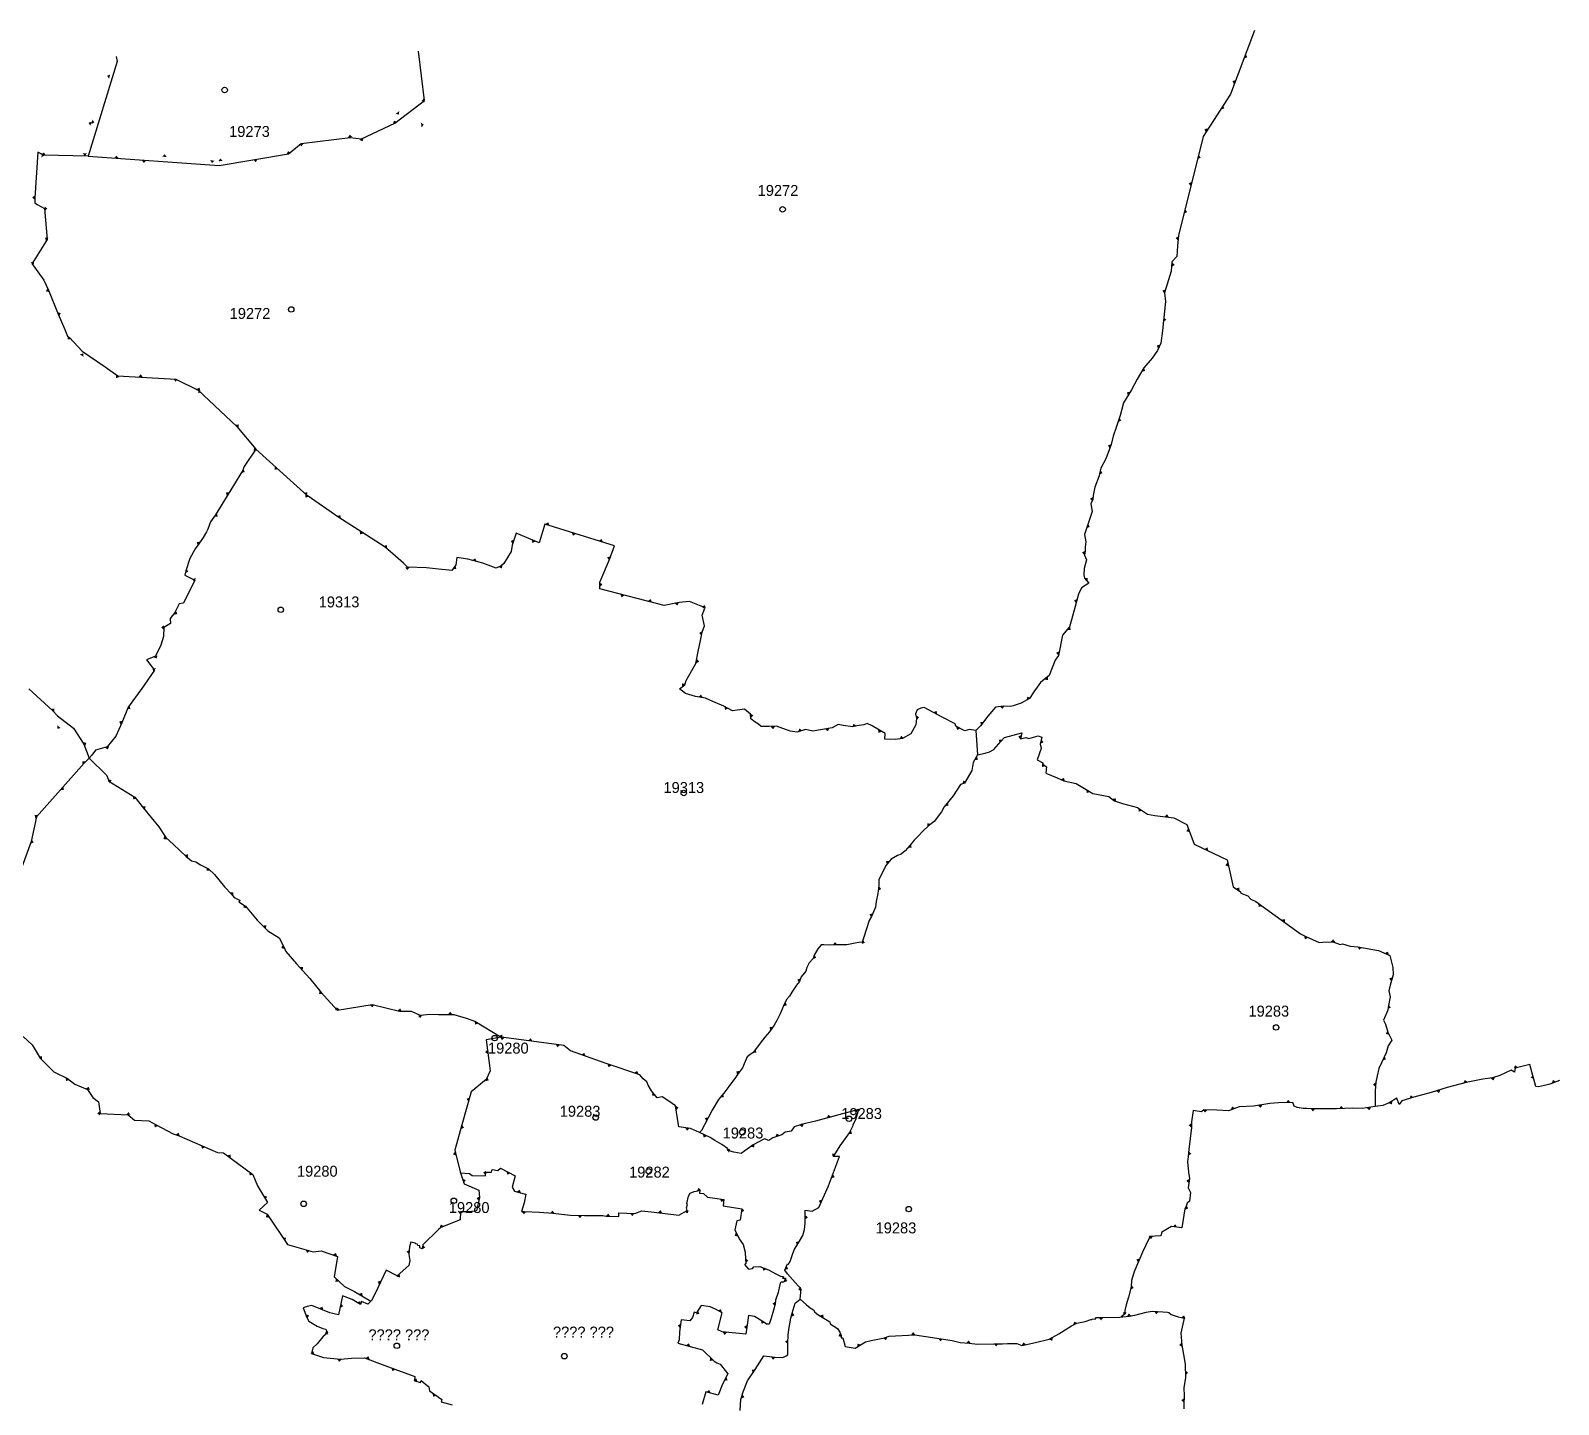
# Model space of a CAD drawing. Extents: x 176563 to 180221, y 250851 to 253450.
# Drawn here: x 177427 to 178824, y 252195 to 253450 of the extents above; entities that cross this region are included whole.
import ezdxf
from ezdxf.enums import TextEntityAlignment as Align

# ---------------------------------------------------------------- set-up
doc = ezdxf.new("R2010")
doc.units = 0
for name, color, linetype in [('1601', 240, 'Continuous'), ('1601_PLT', 240, 'Continuous'), ('A_POINTS', 252, 'Continuous')]:
    doc.layers.add(name, color=color, linetype=linetype)
doc.styles.add('HEBTXT', font='hebtxt.shx')

# ---------------------------------------------------------------- blocks, each defined once
blk = doc.blocks.new('1601')
at = {"layer": 'A_POINTS'}
blk.add_circle((0, 0), 0.25, dxfattribs=at)
at = {"style": 'HEBTXT'}
blk.add_attdef('LOT_NUM', text='', height=4, dxfattribs=at).set_placement((0, 1), align=Align.CENTER)
blk = doc.blocks.new('1601_PLT')
at = {"layer": '1601_PLT'}
blk.add_solid([(-1.6, 0.1), (1.8, 0.1), (0.1, 2.1)], dxfattribs=at)

msp = doc.modelspace()

# ---------------------------------------------------------------- linework, layer by layer
at = {"layer": '1601'}
for points in [[(178545.8, 253450), (178523.7, 253392), (178498.7, 253353.3), (178476.3, 253262.7), (178475.5, 253253.4), (178474.8, 253243.5), (178470.3, 253238.7), (178469.7, 253230.2), (178463.5, 253210.4), (178464.5, 253202.5), (178461.5, 253175.9), (178460.2, 253164.4), (178457, 253157.8), (178452.1, 253150.7), (178444.6, 253141.7), (178438.5, 253131.5), (178433.4, 253121.7), (178426.1, 253109.9), (178422.8, 253098.3), (178419.2, 253087.2), (178416.5, 253079.4), (178414.8, 253071.8), (178409.7, 253058.8), (178405.3, 253050), (178404.1, 253045.4), (178403.6, 253043), (178399.8, 253032.9), (178398.2, 253025.3), (178397.9, 253021.4), (178396.1, 253017.5), (178397.4, 253010.6), (178390.3, 252989.6), (178391.6, 252982.9), (178391, 252978.3), (178390.9, 252974.2), (178390.2, 252970.5), (178392.2, 252966.4), (178390, 252958.4), (178389.6, 252952.8), (178390.2, 252949.6), (178394.4, 252945), (178387.6, 252940.9), (178385, 252935.1), (178381.8, 252923.8), (178378.4, 252911.4), (178376.7, 252905), (178370.3, 252897.5), (178366.5, 252878.9), (178363.6, 252874.7), (178358.2, 252860.7), (178350, 252854.4), (178344.1, 252845.7), (178340.2, 252839.7), (178332.6, 252835.4), (178325, 252833.1), (178322.8, 252832.2), (178316.2, 252832.8), (178309.1, 252831.8), (178302.1, 252823.4), (178295.4, 252814.6), (178291.1, 252810.3), (178285.1, 252811.4), (178280.9, 252810.2), (178272.8, 252814.3), (178272.2, 252816.4), (178260.4, 252822.7), (178243.8, 252831.4), (178240.9, 252830.8), (178237.5, 252829.2), (178235.8, 252825.5), (178236.8, 252821.8), (178236.3, 252815.5), (178231.6, 252807.5), (178224, 252803.1), (178217.4, 252802.1), (178207.9, 252802.6), (178208, 252807.7), (178196.3, 252814.7), (178191.8, 252816.7), (178188.8, 252815.6), (178182.1, 252814.8), (178178.6, 252813.7), (178169.7, 252815.1), (178165.2, 252815.9), (178159.8, 252813), (178142, 252809.7), (178135.3, 252811.3), (178127.6, 252809), (178121.4, 252809.9), (178108.9, 252814.3), (178102, 252814), (178094.9, 252814), (178092.4, 252816.2), (178089.2, 252818.1), (178085.4, 252821.2), (178085, 252825.2), (178079.6, 252829.8), (178068.7, 252828.5), (178060.7, 252832.7), (178050.5, 252836.9), (178043.9, 252839.9), (178034.7, 252841.6), (178025.7, 252844.2), (178020.3, 252848.5), (178025, 252852.2), (178026.4, 252856.2), (178035.2, 252871.5), (178037.3, 252882.6), (178039.4, 252892.7), (178040.9, 252900.4), (178042.9, 252906.2), (178040.8, 252915.8), (178043.4, 252922.3), (178040, 252924), (178029.2, 252928.3), (178020, 252927.5), (178006.2, 252924.6), (177947.2, 252940), (177947.2, 252946), (177956.1, 252966.7), (177960.9, 252979.1), (177897.2, 252999.1), (177892, 252982), (177870.9, 252990.7), (177867.3, 252979.7), (177866.4, 252974.1), (177859.7, 252963), (177857.2, 252961), (177852.6, 252958.8), (177840.5, 252963.2), (177826.7, 252967.1), (177816.7, 252968.4), (177815.8, 252961.8), (177812, 252956.6), (177809.2, 252957), (177800, 252957.9)], [(177479.7, 253335.2), (177599.4, 253326.6), (177662.9, 253337.4), (177674.5, 253346.7), (177719, 253352.4), (177729.6, 253351.1), (177760.1, 253365.4), (177787, 253386), (177781.7, 253431.1)], [(177505.4, 253426.3), (177506.2, 253421.6), (177479.7, 253335.2), (177438.9, 253336.1), (177433.7, 253338.8), (177431, 253297.3), (177431, 253292.5), (177433.2, 253291), (177439.9, 253287.3), (177442.3, 253259.1), (177430, 253239.5), (177428.2, 253237), (177439.1, 253221.8), (177443.4, 253212.7), (177452.3, 253190.9), (177458.4, 253176.8), (177460.9, 253170.9), (177462.7, 253169.4), (177474.2, 253157), (177495.2, 253142.6), (177506.8, 253134.5), (177512.1, 253134.2), (177559.8, 253131.6), (177580.2, 253121.5), (177615.6, 253088.3), (177632.9, 253067.6), (177622.4, 253051.6), (177620.6, 253047.8), (177596.1, 253007.5), (177591.4, 253001), (177589.1, 252994.4), (177587.8, 252992), (177584.9, 252986.8), (177580.9, 252981.1), (177577.5, 252976.4), (177572.6, 252967.6), (177568.9, 252956.4), (177568, 252952.4), (177577.3, 252947.7), (177566.9, 252926.9), (177563, 252926.1), (177559, 252918.1), (177554.7, 252912.7), (177555, 252908.1), (177548.9, 252904.4), (177548.4, 252896.4), (177546.2, 252888.5), (177541.3, 252878.4), (177533.1, 252874.9), (177540.4, 252865.6), (177528.7, 252848.7), (177516.3, 252831.8), (177510.3, 252817.4), (177504.9, 252805.3), (177497, 252795.5), (177486.3, 252792.4), (177483.1, 252788), (177480.5, 252785.1)], [(177800, 252957.9), (177788.8, 252959), (177771.5, 252959.6), (177768, 252963.2), (177751.2, 252977.9), (177729.7, 252991.6), (177708.7, 253005.2), (177679.9, 253025.2), (177632.9, 253067.6)], [(177425.3, 252848.6), (177447.1, 252828.7), (177451.6, 252823.7), (177466.3, 252812.6), (177475.8, 252798), (177480.5, 252785.1), (177476, 252780.6), (177432.6, 252731.6), (177427.5, 252708.9), (177419, 252685.5)], [(178291.1, 252810.3), (178292.5, 252788.1), (178288.5, 252781.1), (178287.3, 252773.8), (178280.8, 252762.4), (178277, 252761), (178270.2, 252750.7), (178264.8, 252744.1), (178262, 252740.7), (178259.7, 252736), (178252.8, 252727.4), (178247.9, 252723.3), (178242.9, 252718.7), (178238.2, 252714), (178234.7, 252710.3), (178230.6, 252705.4), (178226.4, 252700.6), (178222.9, 252697.5), (178219.5, 252696.1), (178213.6, 252692.8), (178209.1, 252687.4), (178209.1, 252687.4), (178202.5, 252674.3), (178202.5, 252668.9), (178201.3, 252661.5), (178200, 252654.2), (178199.3, 252648.9), (178195.7, 252640.5), (178193.5, 252636.8), (178188.8, 252621.6), (178187.1, 252616.9), (178184, 252616.6), (178180.7, 252616.1), (178173.2, 252614.7), (178164, 252614.6), (178157.2, 252614.4), (178152.2, 252614.5), (178149.7, 252614.5), (178146.5, 252610.9), (178143.3, 252605.2), (178142.3, 252602.1), (178138.8, 252598), (178136.7, 252593.9), (178135.6, 252590.4), (178131.4, 252585.3), (178129.9, 252581), (178127.1, 252577.7), (178122.9, 252571.2), (178120.6, 252567.8), (178118, 252564.5), (178115.3, 252558.7), (178112.1, 252551.5), (178109, 252545.4), (178106.8, 252541.2), (178102.3, 252535), (178098.2, 252530.1), (178093.8, 252524.8), (178090.4, 252520.2), (178087.4, 252516.3), (178084.4, 252513.9), (178082, 252512.3), (178080.3, 252507.9), (178077.6, 252502.3), (178073.1, 252496.1), (178071.5, 252493.3), (178065.4, 252485), (178060.7, 252479.1), (178055.8, 252473.3), (178050, 252463.4), (178043, 252450)], [(178292.5, 252788.1), (178299.4, 252789.6), (178303.4, 252790.9), (178307.4, 252793.2), (178314, 252800.5), (178317.1, 252803.9), (178333.2, 252808.3), (178331.9, 252802.8), (178336.8, 252803.9), (178339.6, 252803), (178348, 252805.6), (178351.2, 252804.3), (178349.8, 252797.9), (178350.7, 252794), (178347.1, 252783.5), (178352.2, 252780.8), (178352.3, 252779.7), (178355.6, 252777.3), (178355.1, 252771.4), (178365.4, 252767.1), (178371.6, 252764.4), (178382.8, 252762), (178398.1, 252752.8), (178412.5, 252750), (178417, 252746.8), (178417.9, 252746.1), (178425.2, 252743.8), (178438.8, 252740), (178448, 252733.9), (178454.6, 252732.6), (178471.9, 252730.6), (178483.9, 252724.5), (178490.6, 252706.6), (178520.6, 252692.2), (178526.3, 252667.7), (178532.9, 252663.1), (178533.2, 252661.9), (178539.6, 252659.4), (178542.3, 252656.4), (178546.8, 252654.3), (178587.8, 252624.6), (178592.6, 252622.1), (178604.7, 252616.6), (178611.5, 252617.3), (178618.1, 252617.1), (178623.9, 252614.9), (178626.3, 252615.6), (178633.3, 252613.2), (178640.2, 252612.8), (178659.1, 252609.3), (178669.5, 252604.8), (178672.2, 252593.9), (178672.6, 252587), (178669.6, 252577.6), (178668.5, 252572.4), (178669.6, 252567.2), (178667.8, 252557.7), (178667.5, 252554.8), (178663.5, 252545.7), (178665.4, 252542.2), (178667.7, 252534.9), (178671.4, 252527.5), (178667.9, 252522.3), (178666, 252516), (178661.7, 252506.8), (178659.4, 252501.5), (178657.9, 252495), (178656.6, 252489), (178656, 252481.2), (178656, 252466.8), (178644.2, 252465), (178635.3, 252465.3), (178620.6, 252464.7), (178608.2, 252464.8), (178599.5, 252464.8), (178593.3, 252465), (178590.3, 252464.9), (178584.8, 252465.9), (178581.9, 252467.1), (178580.8, 252470.5), (178567.7, 252470.2), (178559.6, 252469.5), (178544.8, 252467.1), (178531.6, 252466.5), (178521.9, 252462.8), (178511.2, 252463.4), (178499.5, 252463.9), (178497.2, 252461.9), (178489.7, 252463.1), (178488.2, 252452.9), (178488.1, 252450)], [(177480.5, 252785.1), (177496.7, 252769.3), (177498.6, 252764.2), (177522.4, 252749.5), (177530.1, 252739.5), (177544.3, 252722.3), (177550.6, 252712.5), (177557.7, 252706.3), (177569.2, 252695.4), (177574.1, 252691.3), (177578.2, 252690.4), (177582.3, 252687.7), (177589.8, 252683.9), (177595.1, 252678.8), (177604.2, 252667.7), (177610.6, 252660.9), (177613, 252657.8), (177618.7, 252655), (177617.3, 252653.9), (177623.6, 252649.9), (177634.1, 252637.1), (177640.6, 252630.7), (177644, 252627.3), (177654.3, 252620.9), (177658.5, 252612.6), (177660.4, 252608.6), (177670.1, 252597.3), (177682.4, 252583.7), (177692.7, 252571.1), (177707.2, 252555), (177739.3, 252559.9), (177764.2, 252554), (177774.9, 252553.8), (177783.1, 252550.2), (177792, 252551.2), (177800, 252550.9)], [(177800, 252550.9), (177800.2, 252550.9), (177805.9, 252551), (177814, 252550.8), (177825.2, 252547.6), (177833.2, 252544.8), (177857.2, 252530.1), (177843.6, 252527.7), (177847.1, 252499.3), (177843.4, 252491.5), (177829.8, 252480.2), (177821.3, 252450)], [(177420.2, 252530.7), (177428.4, 252523.2), (177435.7, 252511.1), (177448.3, 252498.6), (177460.9, 252492.3), (177467.4, 252487.3), (177479.2, 252482.5), (177483.9, 252475.1), (177489, 252471.2), (177490.5, 252460.5), (177503.3, 252459.9), (177516.3, 252459.2), (177522.1, 252454.3), (177535.1, 252453.6), (177541.9, 252450)], [(178019.2, 252450), (178016.5, 252467.4), (178010.4, 252471.8), (178004.2, 252475.7), (177999.8, 252474.9), (177994.6, 252481.3), (177991.4, 252486.3), (177990.3, 252489.5), (177987, 252492.1), (177984, 252495.9), (177953.2, 252506.1), (177920.6, 252517.6), (177914.3, 252522.6), (177912.2, 252523), (177857.2, 252530.1)], [(178824.5, 252490.6), (178815.7, 252487.3), (178810.7, 252486), (178805.4, 252484.8), (178803, 252485.1), (178797.4, 252505.3), (178784.1, 252501.9), (178783.4, 252498.2), (178780.2, 252499.9), (178770.1, 252495.3), (178763.2, 252493), (178754.5, 252491.8), (178739.3, 252488.8), (178721.7, 252484.1), (178707.2, 252479.5), (178691.4, 252475.3), (178680.5, 252471.9), (178677.9, 252468.8), (178675.7, 252474.3), (178668.8, 252470.2), (178662.9, 252467.7), (178658.5, 252467.1), (178656, 252466.9)], [(178179, 252450), (178181.5, 252455.9), (178184.2, 252464.3), (178183.8, 252464.2), (178144.6, 252453.5), (178131.4, 252450.3), (178130.7, 252450)], [(177541.9, 252450), (177557.4, 252441.8), (177562.7, 252440.1), (177597.8, 252424.7), (177603.3, 252424.5), (177630.3, 252404.7), (177634.4, 252394.2), (177643.6, 252379.1), (177635.9, 252372.2), (177643.2, 252368.5), (177661.8, 252340.6), (177685.3, 252334.1), (177692.6, 252335.1), (177707.6, 252329.9), (177704.5, 252311.1), (177714, 252302.5), (177723, 252297.9), (177737.9, 252288.9), (177735.2, 252286.2), (177729.4, 252288.6), (177728.5, 252285.8), (177720.9, 252290.4), (177712.1, 252293.8), (177708.6, 252276.4), (177700.6, 252278.3), (177684.1, 252285.1), (177679.8, 252284.2), (177676.3, 252282.9), (177679.6, 252274), (177681.5, 252270.8), (177689.1, 252266.2), (177694.2, 252264), (177696.9, 252263.3), (177698.5, 252260.1), (177694.2, 252256.5), (177689, 252250), (177685.1, 252246.3), (177683.7, 252241.1), (177694.9, 252237.6), (177710.4, 252235.9), (177720.3, 252236.8), (177732.3, 252237.3), (177750.8, 252230.3), (177778.4, 252220), (177777.8, 252216.3), (177783.5, 252214.5), (177784, 252216.4), (177787.8, 252213.5), (177791.2, 252210.7), (177791.8, 252206.9), (177799.5, 252201.6), (177800, 252201.2)], [(177821.3, 252450), (177814.8, 252427), (177819.7, 252407.2), (177823.2, 252396.3), (177836.6, 252390.4), (177837.5, 252383.8), (177834.5, 252371.6), (177828, 252370.6), (177819.9, 252370.5), (177819.6, 252363.2), (177802.1, 252356.3), (177800, 252354.3)], [(178043, 252450), (178040.3, 252444.9), (178038.4, 252443.2), (178030.3, 252446.8), (178019.5, 252448.4), (178019.2, 252450)], [(178130.7, 252450), (178125.1, 252448.2), (178122.2, 252444.3), (178116.8, 252443.5), (178113.6, 252441), (178105.5, 252438.2), (178101.9, 252435.7), (178098, 252437.4), (178087.4, 252431.8), (178076.4, 252423.9), (178069.7, 252425), (178064.4, 252426.6), (178063.9, 252428.6), (178058.8, 252432.1), (178052.6, 252435.7), (178048.2, 252438.4), (178038.4, 252443.2)], [(178075.6, 252189.2), (178076.1, 252199.1), (178078.5, 252206.1), (178082.2, 252216.2), (178089.3, 252226.4), (178097.4, 252239.1), (178107.7, 252237.7), (178114.5, 252237.4), (178117.7, 252239.1), (178119.3, 252239.9), (178119.1, 252250.6), (178119.5, 252257.9), (178120, 252263), (178122, 252273.5), (178123.1, 252278), (178125.9, 252287.1), (178130.4, 252290.7), (178131.3, 252300), (178123.4, 252308.8), (178118.9, 252314), (178116.3, 252317.2), (178119, 252323), (178119.8, 252322.7), (178121.3, 252325.3), (178123.1, 252330.6), (178124.9, 252335.8), (178130, 252343.8), (178133, 252348.9), (178134.3, 252354.5), (178135.1, 252360.2), (178134.9, 252372.1), (178141.4, 252371.1), (178147.5, 252374.6), (178156.3, 252394.2), (178166.4, 252421.1), (178160.9, 252421.1), (178163.2, 252424.5), (178167, 252430.8), (178175.5, 252442.9), (178176.9, 252445.2), (178178.8, 252449.4), (178179, 252450)], [(178488.1, 252450), (178488, 252447.7), (178485.8, 252427.6), (178485.2, 252421), (178484.6, 252416.4), (178485.5, 252406.8), (178486.3, 252401.1), (178485, 252392.4), (178487.1, 252388.2), (178486.2, 252380.3), (178484.3, 252378.4), (178483, 252374.8), (178482.2, 252373.2), (178479.3, 252355.9), (178469.8, 252357.1), (178461.1, 252352.1), (178460.1, 252348.8), (178449.7, 252348.1), (178449.5, 252346.6), (178443.3, 252333.7), (178440.8, 252328), (178437.8, 252320.9), (178435.7, 252315.9), (178434, 252309.9), (178433.2, 252307.8), (178433, 252302.1), (178430.5, 252292.6), (178428.5, 252285.6), (178427.1, 252280.4), (178427.6, 252277.3), (178427.5, 252277.3), (178424, 252274.5)], [(177820, 252406.3), (177828.1, 252405.5), (177830.7, 252403.9), (177842.8, 252403.6), (177843.3, 252406.9), (177848.2, 252406.9), (177848.8, 252409.4), (177854.2, 252408.4), (177856.7, 252410.6), (177869.9, 252403.4), (177867.3, 252393), (177869.4, 252389.5), (177878.3, 252387.1), (177879.8, 252386.8), (177878.3, 252378.8), (177875.8, 252370.9), (177878.6, 252370.8), (177892.2, 252370.3), (177904.3, 252369.3), (177920.6, 252367.5), (177933.3, 252367.3), (177950.1, 252367.2), (177953.2, 252366.6), (177964.6, 252366.2), (177964.8, 252369.6), (177979.4, 252369.1), (177985.6, 252371.4), (177997, 252370.4), (178019.7, 252367.5), (178027.2, 252371.7), (178026.6, 252374.1), (178027.4, 252377.4), (178026.9, 252378.3), (178028.5, 252384.9), (178029.9, 252387.5), (178033.7, 252389.3), (178038.6, 252390), (178038.3, 252387.5), (178042.2, 252387.3), (178045.9, 252383.9), (178052.4, 252383), (178060.6, 252381.8), (178060, 252376.2), (178077, 252373.4), (178075.5, 252363), (178072.5, 252362.3), (178070.6, 252354.2), (178074.7, 252346), (178078.5, 252340.6), (178080.1, 252333.8), (178080.6, 252327.3), (178080.7, 252323), (178079.6, 252322.6), (178083.3, 252318.1), (178086.8, 252318.9), (178088.1, 252320.2), (178093.7, 252320.6), (178101.5, 252317.5), (178108.7, 252313.5), (178112.5, 252311.9), (178115.2, 252311.4), (178114.2, 252310), (178117, 252310.1), (178115.6, 252306.2), (178113, 252306.2), (178112.3, 252305.4), (178110.3, 252297), (178107.8, 252289.9), (178107.6, 252286.1), (178105.6, 252278.6), (178103.7, 252272.4), (178102.2, 252268), (178099.8, 252267.9), (178097.4, 252269.9), (178088.8, 252274.9), (178083.1, 252275.8), (178080.9, 252258.8), (178059.1, 252260.8), (178055.2, 252262.8), (178059.2, 252278.3), (178053.2, 252281.5), (178048.1, 252283.9), (178039.9, 252285.1), (178035.8, 252278.2), (178033.7, 252278.9), (178031.9, 252273.9), (178029.6, 252270.9), (178021.7, 252272), (178020.3, 252260.9), (178019.8, 252253.5), (178018.6, 252250.5), (178041.1, 252244.4), (178051.7, 252234.2), (178054.3, 252232.6), (178057.3, 252231.5), (178063, 252224), (178064.4, 252222.5), (178059.4, 252213.2), (178055.5, 252203.1), (178044.2, 252206), (178041, 252194.5)], [(177800, 252354.3), (177785.6, 252340.4), (177785, 252336.7), (177782.7, 252337.7), (177782.8, 252339.4), (177780.9, 252339.9), (177780.8, 252341), (177778.9, 252341.3), (177778.9, 252342), (177774.5, 252343), (177773.4, 252338.6), (177772.9, 252331.5), (177773.4, 252327.8), (177773.6, 252326), (177772.9, 252321.6), (177762.2, 252312), (177752, 252317.4), (177741.6, 252295.4), (177738.5, 252289.7), (177737.9, 252288.9)], [(178130.4, 252290.7), (178136.3, 252285.6), (178139.7, 252282.9), (178142.6, 252281.1), (178143.9, 252278.8), (178146.7, 252276.8), (178149.1, 252275.4), (178152.2, 252273.3), (178155.1, 252271.7), (178157.6, 252270.2), (178157.8, 252268.1), (178164.5, 252263.9), (178166.7, 252260.5), (178167.9, 252257.7), (178167.9, 252255.6), (178169.5, 252255.6), (178171.7, 252247.4), (178180.7, 252245.9), (178190.3, 252251.7), (178195.4, 252252.9), (178207.4, 252255.4), (178211.9, 252256.9), (178235.4, 252258.3), (178269.4, 252253.1), (178276.8, 252251.3), (178284.9, 252250.5), (178292.5, 252249.8), (178307.4, 252250.1), (178315.4, 252250.1), (178320.1, 252250.4), (178328.6, 252250.4), (178333.1, 252248.4), (178345.6, 252251.3), (178358.2, 252254.2), (178367, 252259), (178378.6, 252266.3), (178383.4, 252268.7), (178391.1, 252270.4), (178396.1, 252272.1), (178396.9, 252272.1), (178397.5, 252272.8), (178400.1, 252272.6), (178400.9, 252273.9), (178405.7, 252274), (178422.5, 252274.3), (178431.3, 252275.3), (178436.4, 252276.2), (178442, 252277.6), (178446.8, 252279), (178452.3, 252279.7), (178462, 252279.2), (178466.2, 252278.9), (178467.3, 252278.7), (178469.7, 252276.8), (178476, 252274.6), (178481.4, 252273.3), (178478.3, 252259.7), (178479.4, 252248.8), (178481.5, 252237), (178482.5, 252231.2), (178482.6, 252218.8), (178481.1, 252210), (178481.5, 252202.1), (178481.1, 252194.8), (178481, 252190.6)], [(177800, 252201.2), (177803, 252199), (177802.3, 252197.1), (177812.5, 252194.3)]]:
    msp.add_lwpolyline(points, dxfattribs=at)

# ---------------------------------------------------------------- block references
ref = msp.add_blockref('1601', (177604.4, 253395.7), dxfattribs=dict(at, xscale=10, yscale=10, zscale=10))
ref.add_attrib('LOT_NUM', '19273', dxfattribs={"layer": '0', "height": 10, "style": 'HEBTXT'}).set_placement((177627.1, 253352.8), align=Align.CENTER)
ref = msp.add_blockref('1601', (178114.4, 253286.7), dxfattribs=dict(at, xscale=10, yscale=10, zscale=10))
ref.add_attrib('LOT_NUM', '19272', dxfattribs={"layer": '0', "height": 10, "style": 'HEBTXT'}).set_placement((178110.2, 253298.9), align=Align.CENTER)
ref = msp.add_blockref('1601', (177665.3, 253195.2), dxfattribs=dict(at, xscale=10, yscale=10, zscale=10))
ref.add_attrib('LOT_NUM', '19272', dxfattribs={"layer": '0', "height": 10, "style": 'HEBTXT'}).set_placement((177627.6, 253186.5), align=Align.CENTER)
ref = msp.add_blockref('1601', (177655.7, 252920.7), dxfattribs=dict(at, xscale=10, yscale=10, zscale=10))
ref.add_attrib('LOT_NUM', '19313', dxfattribs={"layer": '0', "height": 10, "style": 'HEBTXT'}).set_placement((177709, 252922.9), align=Align.CENTER)
ref = msp.add_blockref('1601', (178024.1, 252753.3), dxfattribs=dict(at, xscale=10, yscale=10, zscale=10))
ref.add_attrib('LOT_NUM', '19313', dxfattribs={"layer": '0', "height": 10, "style": 'HEBTXT'}).set_placement((178024.1, 252753.3), align=Align.CENTER)
ref = msp.add_blockref('1601', (178565.5, 252539.1), dxfattribs=dict(at, xscale=10, yscale=10, zscale=10))
ref.add_attrib('LOT_NUM', '19283', dxfattribs={"layer": '0', "height": 10, "style": 'HEBTXT'}).set_placement((178558.8, 252549), align=Align.CENTER)
ref = msp.add_blockref('1601', (177851.2, 252529.3), dxfattribs=dict(at, xscale=10, yscale=10, zscale=10))
ref.add_attrib('LOT_NUM', '19280', dxfattribs={"layer": '0', "height": 10, "style": 'HEBTXT'}).set_placement((177863.7, 252515.2), align=Align.CENTER)
ref = msp.add_blockref('1601', (177943.6, 252456.7), dxfattribs=dict(at, xscale=10, yscale=10, zscale=10))
ref.add_attrib('LOT_NUM', '19283', dxfattribs={"layer": '0', "height": 10, "style": 'HEBTXT'}).set_placement((177929.3, 252457.5), align=Align.CENTER)
ref = msp.add_blockref('1601', (178175.1, 252455.6), dxfattribs=dict(at, xscale=10, yscale=10, zscale=10))
ref.add_attrib('LOT_NUM', '19283', dxfattribs={"layer": '0', "height": 10, "style": 'HEBTXT'}).set_placement((178186.6, 252455.4), align=Align.CENTER)
ref = msp.add_blockref('1601', (178077.6, 252443.3), dxfattribs=dict(at, xscale=10, yscale=10, zscale=10))
ref.add_attrib('LOT_NUM', '19283', dxfattribs={"layer": '0', "height": 10, "style": 'HEBTXT'}).set_placement((178078.2, 252437.6), align=Align.CENTER)
ref = msp.add_blockref('1601', (177676.7, 252377.9), dxfattribs=dict(at, xscale=10, yscale=10, zscale=10))
ref.add_attrib('LOT_NUM', '19280', dxfattribs={"layer": '0', "height": 10, "style": 'HEBTXT'}).set_placement((177689.1, 252402.7), align=Align.CENTER)
ref = msp.add_blockref('1601', (177992.1, 252407.6), dxfattribs=dict(at, xscale=10, yscale=10, zscale=10))
ref.add_attrib('LOT_NUM', '19282', dxfattribs={"layer": '0', "height": 10, "style": 'HEBTXT'}).set_placement((177992.7, 252401.9), align=Align.CENTER)
ref = msp.add_blockref('1601', (177813.9, 252380.7), dxfattribs=dict(at, xscale=10, yscale=10, zscale=10))
ref.add_attrib('LOT_NUM', '19280', dxfattribs={"layer": '0', "height": 10, "style": 'HEBTXT'}).set_placement((177827.9, 252369.5), align=Align.CENTER)
ref = msp.add_blockref('1601', (178229.7, 252373.1), dxfattribs=dict(at, xscale=10, yscale=10, zscale=10))
ref.add_attrib('LOT_NUM', '19283', dxfattribs={"layer": '0', "height": 10, "style": 'HEBTXT'}).set_placement((178218, 252350.9), align=Align.CENTER)
ref = msp.add_blockref('1601', (177761.8, 252248.2), dxfattribs=dict(at, xscale=10, yscale=10, zscale=10))
ref.add_attrib('LOT_NUM', '???? ???', dxfattribs={"layer": '0', "height": 10, "style": 'HEBTXT'}).set_placement((177763.7, 252253.2), align=Align.CENTER)
ref = msp.add_blockref('1601', (177914.9, 252238.7), dxfattribs=dict(at, xscale=10, yscale=10, zscale=10))
ref.add_attrib('LOT_NUM', '???? ???', dxfattribs={"layer": '0', "height": 10, "style": 'HEBTXT'}).set_placement((177932.4, 252255.7), align=Align.CENTER)
at = {"layer": '1601_PLT'}
for p, xscale, yscale, zscale, rotation in [((178536.9, 253426.6), 1.2, 1.2, 1.2, 249.0909712449384), ((177499.4, 253407.8), 1.2, 1.2, 1.2, 73.00984180670726), ((178527.8, 253402.7), 1.2, 1.2, 1.2, 69.09097124493834), ((177787, 253386), 1.2, 1.2, 1.2, 96.74473218731174), ((177762.4, 253375.3), 1.2, 1.2, 1.2, 217.4733740539984), ((178516, 253380.1), 1.2, 1.2, 1.2, 237.1589327721791), ((177482.4, 253364.8), 1.2, 1.2, 1.2, 73.00984180670726), ((177483, 253366.8), 1.2, 1.2, 1.2, 253.0098418067074), ((177760.1, 253365.4), 1.2, 1.2, 1.2, 24.98910814976845), ((177784, 253363.8), 1.2, 1.2, 1.2, 276.7447321873117), ((178502.1, 253358.6), 1.2, 1.2, 1.2, 57.15893277217913), ((177674.5, 253346.7), 1.2, 1.2, 1.2, 187.3539330144548), ((177719, 253352.4), 1.2, 1.2, 1.2, 7.353933014454844), ((177729.6, 253351.1), 1.2, 1.2, 1.2, 204.9891081497684), ((177437, 253336.2), 1.2, 1.2, 1.2, 266.21998054813), ((177438.9, 253336.1), 1.199999999999999, 1.199999999999999, 1.199999999999999, 358.7635051847284), ((177476.8, 253337.9), 1.199999999999999, 1.199999999999999, 1.199999999999999, 178.7635051847283), ((177505.3, 253333.3), 1.2, 1.2, 1.2, 355.913406586079), ((177530.8, 253331.5), 1.2, 1.2, 1.2, 175.9134065860792), ((177549.3, 253334.5), 1.2, 1.2, 1.2, 355.913406586079), ((177593.3, 253331.4), 1.2, 1.2, 1.2, 175.9134065860792), ((177600.6, 253330.6), 1.2, 1.2, 1.2, 9.629093752815175), ((177632.6, 253332.3), 1.2, 1.2, 1.2, 189.6290937528151), ((177662.9, 253337.4), 1.2, 1.2, 1.2, 9.629093752815175), ((178494.1, 253334.6), 1.2, 1.2, 1.2, 256.1001455753035), ((178487.9, 253309.7), 1.2, 1.2, 1.2, 76.10014557530364), ((177431, 253297.3), 1.2, 1.2, 1.2, 86.2199805481299), ((177439.9, 253287.3), 1.2, 1.2, 1.2, 274.9413595068323), ((178481.8, 253284.9), 1.2, 1.2, 1.2, 256.1001455753035), ((177442.3, 253259.1), 1.2, 1.2, 1.2, 57.78765315462662), ((178476.1, 253260), 1.2, 1.2, 1.2, 85.2019210581152), ((177428.2, 253237), 1.2, 1.2, 1.2, 305.7241047464425), ((178470.2, 253236.2), 1.2, 1.2, 1.2, 265.8794196409984), ((177443.4, 253212.7), 1.2, 1.2, 1.2, 114.9792762514877), ((178463.9, 253211.5), 1.2, 1.2, 1.2, 72.65012575214439), ((177452.3, 253190.9), 1.2, 1.2, 1.2, 292.3440644234634), ((178462.6, 253186.1), 1.2, 1.2, 1.2, 263.6254904989195), ((177462.7, 253169.4), 1.2, 1.2, 1.2, 132.889604236865), ((178458.6, 253161), 1.2, 1.2, 1.2, 64.86377781476388), ((177473.6, 253153), 1.2, 1.2, 1.2, 325.6642902409335), ((177506.8, 253134.5), 1.2, 1.2, 1.2, 144.8192398130948), ((177527.4, 253133.4), 1.2, 1.2, 1.2, 356.8695562776045), ((178443.7, 253140.3), 1.2, 1.2, 1.2, 239.15864547537), ((177559.8, 253131.6), 1.2, 1.2, 1.2, 176.8695562776045), ((177580.2, 253121.5), 1.2, 1.2, 1.2, 333.6519215971628), ((177582.1, 253120.6), 1.2, 1.2, 1.2, 136.8813220929128), ((178431.1, 253118), 1.2, 1.2, 1.2, 58.07667461036555), ((178421.6, 253094.5), 1.2, 1.2, 1.2, 252.0261965371607), ((177615.6, 253088.3), 1.2, 1.2, 1.2, 316.8813220929127), ((177632.9, 253067.6), 1.2, 1.2, 1.2, 129.8391519719755), ((178414.1, 253070), 1.2, 1.2, 1.2, 68.60765350815556), ((177651.9, 253050.5), 1.2, 1.2, 1.2, 137.9068546818047), ((177620.6, 253047.8), 1.2, 1.2, 1.2, 244.9339489691482), ((178404.4, 253046.4), 1.2, 1.2, 1.2, 255.5788848707943), ((177607.6, 253026.4), 1.2, 1.2, 1.2, 58.67828519323535), ((177678.1, 253026.3), 1.2, 1.2, 1.2, 317.9068546818047), ((177679.9, 253025.2), 1.2, 1.2, 1.2, 145.3357183081546), ((178397.9, 253021.8), 1.2, 1.2, 1.2, 85.32020517303653), ((177596.1, 253007.5), 1.2, 1.2, 1.2, 233.9233489876592), ((177708.7, 253005.2), 1.2, 1.2, 1.2, 326.995855982738), ((177899.3, 252998.4), 1.2, 1.2, 1.2, 342.5378095034667), ((178392.9, 252997.4), 1.2, 1.2, 1.2, 251.165070671069), ((177580.9, 252981.1), 1.2, 1.2, 1.2, 54.92591022475113), ((177729.7, 252991.6), 1.200000000000001, 1.200000000000001, 1.200000000000001, 147.4482002265763), ((177751.2, 252977.9), 1.2, 1.2, 1.2, 318.9264203748655), ((177868.3, 252982.7), 1.2, 1.2, 1.2, 71.8920760963473), ((177886.9, 252984.1), 1.2, 1.2, 1.2, 157.6708234140095), ((177923.7, 252990.8), 1.2, 1.2, 1.2, 162.5378095034667), ((177948.1, 252983.1), 1.2, 1.2, 1.2, 342.5378095034667), ((177832.6, 252965.4), 1.2, 1.2, 1.2, 344.1205726079791), ((177956.4, 252967.6), 1.2, 1.2, 1.2, 68.70777639554417), ((178390.6, 252972.5), 1.2, 1.2, 1.2, 79.45911014373223), ((177568.9, 252956.4), 1.2, 1.2, 1.2, 252.0423750897161), ((177771.5, 252959.6), 1.2, 1.2, 1.2, 178.0917809436926), ((177814.2, 252959.6), 1.2, 1.2, 1.2, 233.5659901239015), ((177856.7, 252960.8), 1.2, 1.2, 1.2, 206.049821834871), ((177577.3, 252947.7), 1.2, 1.2, 1.2, 63.50587311619075), ((177947.2, 252943.9), 1.2, 1.2, 1.2, 269.6091488242689), ((178391.4, 252948.2), 1.2, 1.2, 1.2, 312.9810797866477), ((177968.1, 252934.5), 1.2, 1.2, 1.2, 165.4410794043205), ((177992.9, 252928.1), 1.2, 1.2, 1.2, 345.4410794043206), ((178017.8, 252927.1), 1.2, 1.2, 1.2, 191.9309715717755), ((178042.2, 252922.8), 1.2, 1.2, 1.2, 333.2467674077612), ((178383.2, 252928.5), 1.2, 1.2, 1.2, 74.36085386397626), ((177559, 252918.1), 1.2, 1.2, 1.2, 242.9365110161126), ((177548.9, 252904.4), 1.2, 1.2, 1.2, 86.56958997161195), ((178040.6, 252899), 1.2, 1.2, 1.2, 79.2729346273764), ((178375.9, 252904), 1.2, 1.2, 1.2, 229.7915656774088), ((178366.9, 252880.8), 1.2, 1.2, 1.2, 78.29141939429212), ((177540.4, 252865.6), 1.2, 1.2, 1.2, 55.21039582555733), ((177541.3, 252878.4), 1.2, 1.2, 1.2, 203.203187833027), ((178035.7, 252873.9), 1.2, 1.2, 1.2, 259.4402701883136), ((178024, 252851.4), 1.2, 1.2, 1.2, 38.33688803273196), ((178355.4, 252858.5), 1.2, 1.2, 1.2, 217.5245166128081), ((178039.3, 252840.8), 1.2, 1.2, 1.2, 349.0583685567015), ((178339.2, 252839.1), 1.2, 1.2, 1.2, 29.23632773113024), ((177447.1, 252828.7), 1.2, 1.2, 1.2, 317.4892217315217), ((177516.3, 252831.8), 1.2, 1.2, 1.2, 233.8627897707783), ((178063.1, 252831.5), 1.2, 1.2, 1.2, 152.270652130607), ((178085.1, 252824), 1.2, 1.2, 1.2, 276.1979762666885), ((178253.8, 252826.1), 1.2, 1.2, 1.2, 332.2009921361681), ((178315.2, 252832.7), 1.2, 1.2, 1.2, 187.9831361203278), ((177453.1, 252813.9), 1.2, 1.2, 1.2, 142.9649838191009), ((177510.3, 252817.4), 1.2, 1.2, 1.2, 65.78277078129553), ((178105.7, 252814.1), 1.2, 1.2, 1.2, 182.0270106234018), ((178130.4, 252809.8), 1.2, 1.2, 1.2, 16.13846146631537), ((178155.3, 252812.2), 1.2, 1.2, 1.2, 190.6273846229698), ((178179.9, 252814.1), 1.2, 1.2, 1.2, 18.52644341018244), ((178236.7, 252822.2), 1.2, 1.2, 1.2, 285.2956298999117), ((178275.1, 252813.1), 1.2, 1.2, 1.2, 152.9620476583066), ((178297, 252816.6), 1.2, 1.2, 1.2, 53.0047834176641), ((177475.8, 252798), 1.2, 1.2, 1.2, 302.9783984770183), ((178203.5, 252810.3), 1.2, 1.2, 1.2, 149.2097074688238), ((178223.1, 252803), 1.2, 1.2, 1.2, 9.44360719817357), ((178313.9, 252800.4), 1.2, 1.2, 1.2, 47.92604414314673), ((178332.2, 252804.2), 1.2, 1.2, 1.2, 76.38580785612537), ((178350.4, 252800.4), 1.2, 1.2, 1.2, 257.8893407944032), ((177497, 252795.5), 1.2, 1.2, 1.2, 196.332044967297), ((178290.9, 252785.2), 1.2, 1.2, 1.2, 240.1922931307134), ((177476, 252780.6), 1.2, 1.2, 1.2, 48.46888639580948), ((178353.2, 252779.1), 1.2, 1.2, 1.2, 144.5212546909011), ((177455.7, 252757.7), 1.2, 1.2, 1.2, 228.4688863958094), ((177498.6, 252764.2), 1.2, 1.2, 1.2, 289.8339111232063), ((178280.5, 252762.3), 1.2, 1.2, 1.2, 19.93148686104519), ((178370.4, 252764.9), 1.2, 1.2, 1.2, 336.1075957135988), ((178393.8, 252755.4), 1.2, 1.2, 1.2, 149.200890660156), ((177522.4, 252749.5), 1.2, 1.2, 1.2, 148.332126779811), ((177530.1, 252739.5), 1.2, 1.2, 1.2, 309.3865465479159), ((178264.2, 252743.3), 1.2, 1.2, 1.2, 230.7965391643184), ((178417.3, 252746.6), 1.2, 1.2, 1.2, 321.8546346773921), ((177432.6, 252731.6), 1.2, 1.2, 1.2, 48.46888639580948), ((178441.4, 252738.3), 1.2, 1.2, 1.2, 146.198646644554), ((178465.4, 252731.4), 1.2, 1.2, 1.2, 353.7135708099701), ((178248.3, 252723.6), 1.2, 1.2, 1.2, 39.87195343687742), ((178485.9, 252719.2), 1.2, 1.2, 1.2, 110.7724549275885), ((177427.5, 252708.9), 1.2, 1.2, 1.2, 257.3834761969962), ((177550.6, 252712.5), 1.2, 1.2, 1.2, 123.1778990703509), ((178230.5, 252705.2), 1.2, 1.2, 1.2, 228.1713012803524), ((178501.6, 252701.3), 1.2, 1.2, 1.2, 334.3319738696281), ((177569.2, 252695.4), 1.2, 1.2, 1.2, 320.5924781874776), ((178210.8, 252689.5), 1.2, 1.2, 1.2, 50.16514782345486), ((178521.6, 252687.8), 1.2, 1.2, 1.2, 103.0032923232708), ((177589.8, 252683.9), 1.2, 1.2, 1.2, 135.8924478834387), ((177610.6, 252660.9), 1.2, 1.2, 1.2, 312.938926692722), ((178202.1, 252666.1), 1.2, 1.2, 1.2, 260.1979732857814), ((178530.3, 252664.9), 1.2, 1.2, 1.2, 325.5629787995282), ((177623.6, 252649.9), 1.2, 1.2, 1.2, 129.3278472297242), ((178551.1, 252651.2), 1.2, 1.2, 1.2, 144.0389056783295), ((177640.6, 252630.7), 1.2, 1.2, 1.2, 314.6864393021132), ((178196.1, 252641.4), 1.2, 1.2, 1.2, 66.9118523420924), ((178571.8, 252636.2), 1.2, 1.2, 1.2, 324.0389056783295), ((178162.3, 252614.6), 1.2, 1.2, 1.2, 2.182004072736374), ((178187.3, 252617.4), 1.2, 1.2, 1.2, 249.9893239112137), ((178593, 252621.9), 1.2, 1.2, 1.2, 155.694465413462), ((178617.4, 252617.1), 1.2, 1.2, 1.2, 358.1913534791721), ((177658.5, 252612.6), 1.200000000000001, 1.200000000000001, 1.200000000000001, 114.9712389259483), ((178142.8, 252603.6), 1.2, 1.2, 1.2, 252.681885353429), ((178642, 252612.5), 1.2, 1.2, 1.2, 169.4688191133197), ((178666.6, 252606.1), 1.2, 1.2, 1.2, 336.8550255095006), ((177674.2, 252592.8), 1.2, 1.2, 1.2, 311.8856152740281), ((178130.2, 252581.8), 1.2, 1.2, 1.2, 70.77839417210669), ((178671.3, 252582.9), 1.2, 1.2, 1.2, 72.42925016146418), ((177692.7, 252571.1), 1.2, 1.2, 1.2, 129.4339354061153), ((178116.1, 252560.5), 1.2, 1.2, 1.2, 245.1112545678449), ((177707.2, 252555), 1.2, 1.2, 1.2, 8.801998487445916), ((177739.3, 252559.9), 1.2, 1.2, 1.2, 188.8019984874458), ((177764.2, 252554), 1.2, 1.2, 1.2, 346.6434717005411), ((177783.1, 252550.2), 1.2, 1.2, 1.2, 186.2698399512375), ((177810.4, 252550.9), 1.2, 1.2, 1.2, 358.787062316625), ((178667.9, 252557.9), 1.2, 1.2, 1.2, 259.4225229957931), ((177834.8, 252543.8), 1.2, 1.2, 1.2, 148.5824158805684), ((177856.7, 252530.4), 1.2, 1.2, 1.2, 328.5824158805684), ((178104.4, 252537.8), 1.2, 1.2, 1.2, 53.93052051148439), ((178668.1, 252534.1), 1.2, 1.2, 1.2, 116.2542840041913), ((177858.3, 252530), 1.2, 1.2, 1.2, 172.5756655886542), ((177883.7, 252526.7), 1.2, 1.2, 1.2, 352.5756655886542), ((177909.1, 252523.4), 1.2, 1.2, 1.2, 172.5756655886542), ((178088.5, 252517.8), 1.2, 1.2, 1.2, 232.0288721045482), ((177435.7, 252511.1), 1.2, 1.2, 1.2, 315.3490073043724), ((177845, 252516.6), 1.2, 1.2, 1.2, 96.93746686780398), ((177932.2, 252513.5), 1.2, 1.2, 1.2, 340.6290670173504), ((177956.3, 252505.1), 1.2, 1.2, 1.2, 161.6141261767992), ((178663.7, 252511.1), 1.2, 1.2, 1.2, 244.9773194919719), ((177460.9, 252492.3), 1.2, 1.2, 1.2, 153.3594525182488), ((177843.6, 252491.9), 1.2, 1.2, 1.2, 244.7433638664883), ((177980.6, 252497), 1.2, 1.2, 1.2, 341.6141261767992), ((178074, 252497.4), 1.2, 1.2, 1.2, 54.19334510860941), ((178738.5, 252488.6), 1.2, 1.2, 1.2, 15.03416900192638), ((178763.6, 252493.1), 1.2, 1.2, 1.2, 198.8399647982231), ((178784.5, 252502), 1.2, 1.2, 1.2, 14.39497072592162), ((178800.7, 252493.6), 1.2, 1.2, 1.2, 105.4463617299016), ((178819.3, 252488.7), 1.2, 1.2, 1.2, 20.90125593100119), ((177479.2, 252482.5), 1.2, 1.2, 1.2, 337.8164667361431), ((177997, 252478.4), 1.2, 1.2, 1.2, 129.2362276946698), ((178058.8, 252476.8), 1.2, 1.2, 1.2, 229.5357621325801), ((178656.4, 252486.7), 1.2, 1.2, 1.2, 85.95018862291937), ((178689.2, 252474.6), 1.2, 1.2, 1.2, 17.24878747348774), ((178713.8, 252481.6), 1.2, 1.2, 1.2, 197.5511354914562), ((177827.8, 252473), 1.2, 1.2, 1.2, 74.22438110214641), ((178016.8, 252465.6), 1.2, 1.2, 1.2, 278.7748573891825), ((178181.4, 252463.6), 1.2, 1.2, 1.2, 195.3705398767777), ((178500.7, 252463.8), 1.2, 1.2, 1.2, 177.5946076450204), ((178526, 252464.4), 1.2, 1.2, 1.2, 21.01486695987287), ((178551.1, 252468.1), 1.2, 1.2, 1.2, 189.3644313241176), ((178576.5, 252470.4), 1.2, 1.2, 1.2, 1.318907122508071), ((178599.3, 252464.8), 1.2, 1.2, 1.2, 178.3012693355655), ((178624.9, 252464.9), 1.2, 1.2, 1.2, 2.344514084849498), ((178650.4, 252465.9), 1.2, 1.2, 1.2, 188.697274500461), ((178670.1, 252471), 1.2, 1.2, 1.2, 210.2467001816925), ((177490.5, 252460.5), 1.2, 1.2, 1.2, 97.8388837258962), ((177516.3, 252459.2), 1.2, 1.2, 1.2, 356.9203678637994), ((177541.9, 252450), 1.2, 1.2, 1.2, 152.1298388217589), ((177820.8, 252448.3), 1.2, 1.2, 1.2, 254.2243811021465), ((178045.6, 252455), 1.2, 1.2, 1.2, 62.41911569957564), ((178131.9, 252450.4), 1.2, 1.2, 1.2, 193.7094607732031), ((178131.9, 252450.4), 1.2, 1.2, 1.2, 193.7094607732031), ((178156.7, 252456.8), 1.2, 1.2, 1.2, 15.37053987677773), ((178488.1, 252449.5), 1.2, 1.2, 1.2, 88.15682935480723), ((177561.4, 252440.5), 1.2, 1.2, 1.2, 342.6119170856821), ((178027.5, 252447.2), 1.2, 1.2, 1.2, 171.4484661351897), ((178043.5, 252440.7), 1.2, 1.2, 1.2, 154.052969944809), ((178109.7, 252439.7), 1.2, 1.2, 1.2, 19.1559110919171), ((178175.8, 252443.4), 1.2, 1.2, 1.2, 238.5908060965959), ((177584.9, 252430.4), 1.2, 1.2, 1.2, 156.3041767103464), ((177608.2, 252420.9), 1.2, 1.2, 1.2, 323.8172406324104), ((177815.6, 252423.7), 1.2, 1.2, 1.2, 103.9931322214231), ((178064.3, 252426.8), 1.2, 1.2, 1.2, 283.0248279881585), ((178087, 252431.5), 1.2, 1.2, 1.2, 215.8209344769755), ((178161.6, 252422.1), 1.2, 1.2, 1.2, 56.72278957559372), ((178485.5, 252424), 1.2, 1.2, 1.2, 264.9025114839773), ((177843.2, 252406), 1.2, 1.2, 1.2, 80.86336744442117), ((177864, 252406.7), 1.2, 1.2, 1.2, 151.2696911730319), ((177628.8, 252405.8), 1.2, 1.2, 1.2, 143.8172406324103), ((177822.3, 252399), 1.2, 1.2, 1.2, 287.4577863980294), ((178159.7, 252403.3), 1.2, 1.2, 1.2, 249.4947096056974), ((178485.9, 252398.6), 1.2, 1.2, 1.2, 81.11202613343866), ((177640.9, 252383.5), 1.2, 1.2, 1.2, 301.4502750702139), ((177837.1, 252382.4), 1.2, 1.2, 1.2, 76.13640257740859), ((177873.2, 252388.4), 1.2, 1.2, 1.2, 345.0847415635331), ((178037.9, 252389.9), 1.2, 1.2, 1.2, 8.596549423290138), ((178059.2, 252382), 1.2, 1.2, 1.2, 171.2651120426632), ((178149.8, 252379.7), 1.2, 1.2, 1.2, 65.79545035667405), ((177644.2, 252366.9), 1.2, 1.2, 1.2, 123.6879800991642), ((177820.1, 252370.5), 1.2, 1.2, 1.2, 180.3826868528977), ((177878.2, 252370.8), 1.2, 1.2, 1.2, 178.5132319524458), ((177903.8, 252369.3), 1.2, 1.2, 1.2, 355.4642900622342), ((177929.3, 252367.3), 1.2, 1.2, 1.2, 178.7296264293031), ((177954.8, 252366.5), 1.2, 1.2, 1.2, 358.1818045797817), ((177977.2, 252369.2), 1.2, 1.2, 1.2, 177.8627085006528), ((178002.3, 252369.7), 1.2, 1.2, 1.2, 352.5928992970519), ((178026.7, 252371.5), 1.2, 1.2, 1.2, 209.6672789724564), ((178076.9, 252372.1), 1.2, 1.2, 1.2, 261.7806410902563), ((178135, 252365.7), 1.2, 1.2, 1.2, 270.9770515597502), ((178482.9, 252374.7), 1.2, 1.2, 1.2, 244.8163231884893), ((177802.8, 252356.6), 1.2, 1.2, 1.2, 21.36849411269223), ((178072.8, 252349.8), 1.2, 1.2, 1.2, 116.6322423123735), ((178472.9, 252356.7), 1.2, 1.2, 1.2, 352.9663679354301), ((177658.4, 252345.6), 1.2, 1.2, 1.2, 303.6879800991642), ((177785.3, 252338.5), 1.200000000000001, 1.200000000000001, 1.200000000000001, 261.1646375299727), ((178128.6, 252341.6), 1.2, 1.2, 1.2, 57.25385626294309), ((178451.1, 252348.2), 1.200000000000001, 1.200000000000001, 1.200000000000001, 184.1540742191706), ((177680.6, 252335.4), 1.2, 1.2, 1.2, 164.5092938331882), ((177705.2, 252330.7), 1.2, 1.2, 1.2, 340.897562458147), ((177773.1, 252333.8), 1.2, 1.2, 1.2, 86.46304008564697), ((178080.6, 252326.1), 1.2, 1.2, 1.2, 270.460390378327), ((178440, 252326), 1.2, 1.2, 1.2, 66.9611255425354), ((177707.5, 252308.4), 1.2, 1.2, 1.2, 137.9549557204728), ((177763, 252312.7), 1.2, 1.2, 1.2, 222.0530405335896), ((178097.9, 252319), 1.2, 1.2, 1.2, 157.7862169257172), ((178116.4, 252308.3), 1.199999999999999, 1.199999999999999, 1.199999999999999, 250.3911986905971), ((178117.3, 252319.5), 1.2, 1.2, 1.2, 244.6293915732547), ((177728.7, 252294.5), 1.2, 1.2, 1.2, 328.8886854923938), ((177746.5, 252305.6), 1.2, 1.2, 1.2, 64.6217578705381), ((178131.2, 252299.8), 1.2, 1.2, 1.2, 84.76601844454868), ((178432.9, 252301.7), 1.200000000000001, 1.200000000000001, 1.200000000000001, 255.1111225786244), ((177692.6, 252281.6), 1.2, 1.2, 1.2, 337.6457996042535), ((177710.3, 252284.9), 1.2, 1.2, 1.2, 258.5316869765719), ((177727, 252286.8), 1.2, 1.2, 1.2, 329.1130233295697), ((178056.9, 252279.5), 1.2, 1.2, 1.2, 332.7546358374398), ((178107.6, 252286.4), 1.2, 1.2, 1.2, 86.00756779697511), ((177679.2, 252275.1), 1.2, 1.2, 1.2, 290.6252543579382), ((178021, 252266.2), 1.2, 1.2, 1.2, 83.0249753929434), ((178036.1, 252278.7), 1.2, 1.2, 1.2, 239.5766011899696), ((178096.6, 252270.4), 1.2, 1.2, 1.2, 149.6895823938019), ((178122.8, 252276.8), 1.2, 1.2, 1.2, 256.8008707764993), ((178150.1, 252274.7), 1.2, 1.2, 1.2, 325.7586675643017), ((178381.8, 252267.9), 1.2, 1.2, 1.2, 26.22935666306524), ((178405.6, 252274), 1.2, 1.2, 1.2, 181.0644291107223), ((178427.3, 252277.1), 1.2, 1.2, 1.2, 38.46922463561729), ((178431.1, 252275.3), 1.2, 1.2, 1.2, 6.065494976914168), ((178456.2, 252279.5), 1.200000000000001, 1.200000000000001, 1.200000000000001, 177.2307498702062), ((178480.6, 252273.5), 1.2, 1.2, 1.2, 346.7702867205732), ((177698.4, 252260.2), 1.2, 1.2, 1.2, 115.8031191663942), ((178061.7, 252260.6), 1.2, 1.2, 1.2, 174.6710450704675), ((178081.7, 252265.1), 1.2, 1.2, 1.2, 82.38205826830439), ((178119.2, 252251.6), 1.2, 1.2, 1.2, 87.15118688285877), ((178167.8, 252257.9), 1.2, 1.2, 1.2, 113.0182803897609), ((178208.3, 252255.7), 1.2, 1.2, 1.2, 197.4897485758859), ((178233.7, 252258.2), 1.2, 1.2, 1.2, 3.569365257916884), ((178259, 252254.7), 1.2, 1.2, 1.2, 171.2063894161475), ((178359.7, 252255), 1.2, 1.2, 1.2, 208.605378174571), ((177684.5, 252240.8), 1.2, 1.2, 1.2, 342.9644400356147), ((178027.9, 252248), 1.2, 1.2, 1.2, 344.7496615329503), ((178184.2, 252248), 1.2, 1.2, 1.2, 31.16475849350646), ((178284.2, 252250.5), 1.2, 1.2, 1.2, 354.0980897314413), ((178309.8, 252250.1), 1.2, 1.2, 1.2, 179.9571156678381), ((178334.9, 252248.8), 1.2, 1.2, 1.2, 12.9861729557973), ((178479.4, 252249), 1.2, 1.2, 1.2, 95.88892376167705), ((177709.5, 252236), 1.199999999999999, 1.199999999999999, 1.199999999999999, 173.6624310866674), ((177734.9, 252236.3), 1.2, 1.2, 1.2, 339.181587237237), ((177758.8, 252227.3), 1.2, 1.2, 1.2, 159.5424351426564), ((178049.7, 252236.1), 1.2, 1.2, 1.2, 136.0655001369708), ((178088.3, 252224.8), 1.2, 1.2, 1.2, 55.04271359921954), ((178106, 252237.9), 1.2, 1.2, 1.2, 172.3931403754543), ((177778.7, 252216), 1.200000000000001, 1.200000000000001, 1.200000000000001, 342.7665164102448), ((178062, 252218), 1.2, 1.2, 1.2, 241.6066002560194), ((178482.6, 252223.6), 1.2, 1.2, 1.2, 270.2680278556755), ((177796.4, 252203.7), 1.2, 1.2, 1.2, 145.5147025271215), ((178046.6, 252205.4), 1.2, 1.2, 1.2, 345.4709346504184), ((178077.1, 252202), 1.2, 1.2, 1.2, 251.5286174268515), ((178481.3, 252198.2), 1.200000000000001, 1.200000000000001, 1.200000000000001, 86.56409228749752)]:
    msp.add_blockref('1601_PLT', p, dxfattribs=dict(at, xscale=xscale, yscale=yscale, zscale=zscale, rotation=rotation))

doc.saveas('drawing.dxf')
